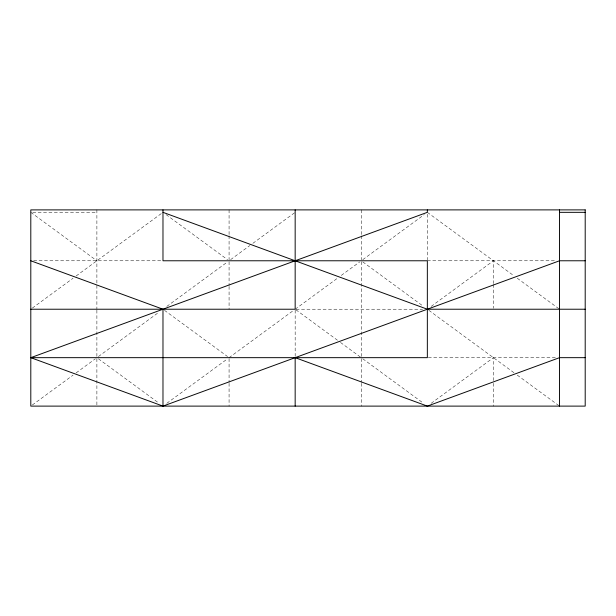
<?xml version="1.0" encoding="UTF-8"?>
<svg xmlns="http://www.w3.org/2000/svg" width="616" height="616" viewBox="0 0 616 616"><rect width="100%" height="100%" fill="white"/><g stroke="black" fill="none" stroke-linecap="round" stroke-linejoin="round"><path stroke-width="0.46" stroke-dasharray="3.08 2.31" d="M32.34 308.092L73.065 278.24M76.138 275.983L162.978 212.335M32.34 404.989L73.065 375.129M76.138 372.88L95.357 358.797M98.429 356.541L159.136 312.043M166.821 306.406L227.535 261.9M230.607 259.652L249.819 245.568M252.899 243.312L295.164 212.335M166.821 403.295L227.535 358.797M229.075 357.665L293.624 310.349M295.164 309.224L337.429 278.24M341.272 275.421L359.713 261.9M362.793 259.652L424.27 214.584M431.185 306.406L493.439 260.776L493.439 283.576M431.185 403.295L493.439 357.665L493.439 382.367M32.717 212.335L96.889 212.335M33.672 260.776L162.978 260.776M427.342 260.776L555.694 260.776M296.119 309.224L422.553 309.224M428.305 357.665L555.694 357.665M427.342 212.335L513.413 275.421M517.263 278.24L559.528 309.224M362.793 261.9L423.5 306.406M428.882 310.349L514.183 372.88M517.263 375.129L559.528 406.113M166.058 214.584L227.535 259.652M295.934 309.786L337.429 340.209M340.502 342.457L361.253 357.665L361.253 261.731M362.793 358.797L423.5 403.295M30.8 212.335L96.889 260.776M164.518 310.349L227.535 356.541M98.429 358.797L159.136 403.295M493.439 284.523L493.439 308.27M493.439 383.314L493.439 406.113M427.342 214.229L427.342 259.829M361.253 209.887L361.253 234.85M361.253 235.812L361.253 259.813M361.253 358.62L361.253 382.367M361.253 383.314L361.253 406.113M295.164 310.171L295.164 357.665M229.075 209.887L229.075 234.85M229.075 235.812L229.075 259.813M229.075 261.731L229.075 285.478M229.075 286.425L229.075 309.224M229.075 358.62L229.075 382.367M229.075 383.314L229.075 406.113M96.889 209.887L96.889 309.224M96.889 310.171L96.889 405.166"/><path stroke-width="0.92" d="M585.2 260.776L559.528 260.776L162.978 406.113L30.8 357.665L427.342 212.335L427.342 209.887M559.528 212.335L585.2 212.335M30.8 309.224L295.164 309.224L295.164 209.887M585.2 309.224L427.342 309.224L162.978 212.335M30.8 357.665L427.342 357.665L427.342 260.776L162.978 260.776L162.978 209.887M585.2 357.665L559.528 357.665L427.342 406.113L295.164 357.665L295.164 406.113M30.8 260.776L162.978 309.224L162.978 406.113M559.528 209.887L559.528 406.113M585.2 209.887L30.8 209.887L30.8 406.113L585.2 406.113L585.2 209.887"/></g></svg>
